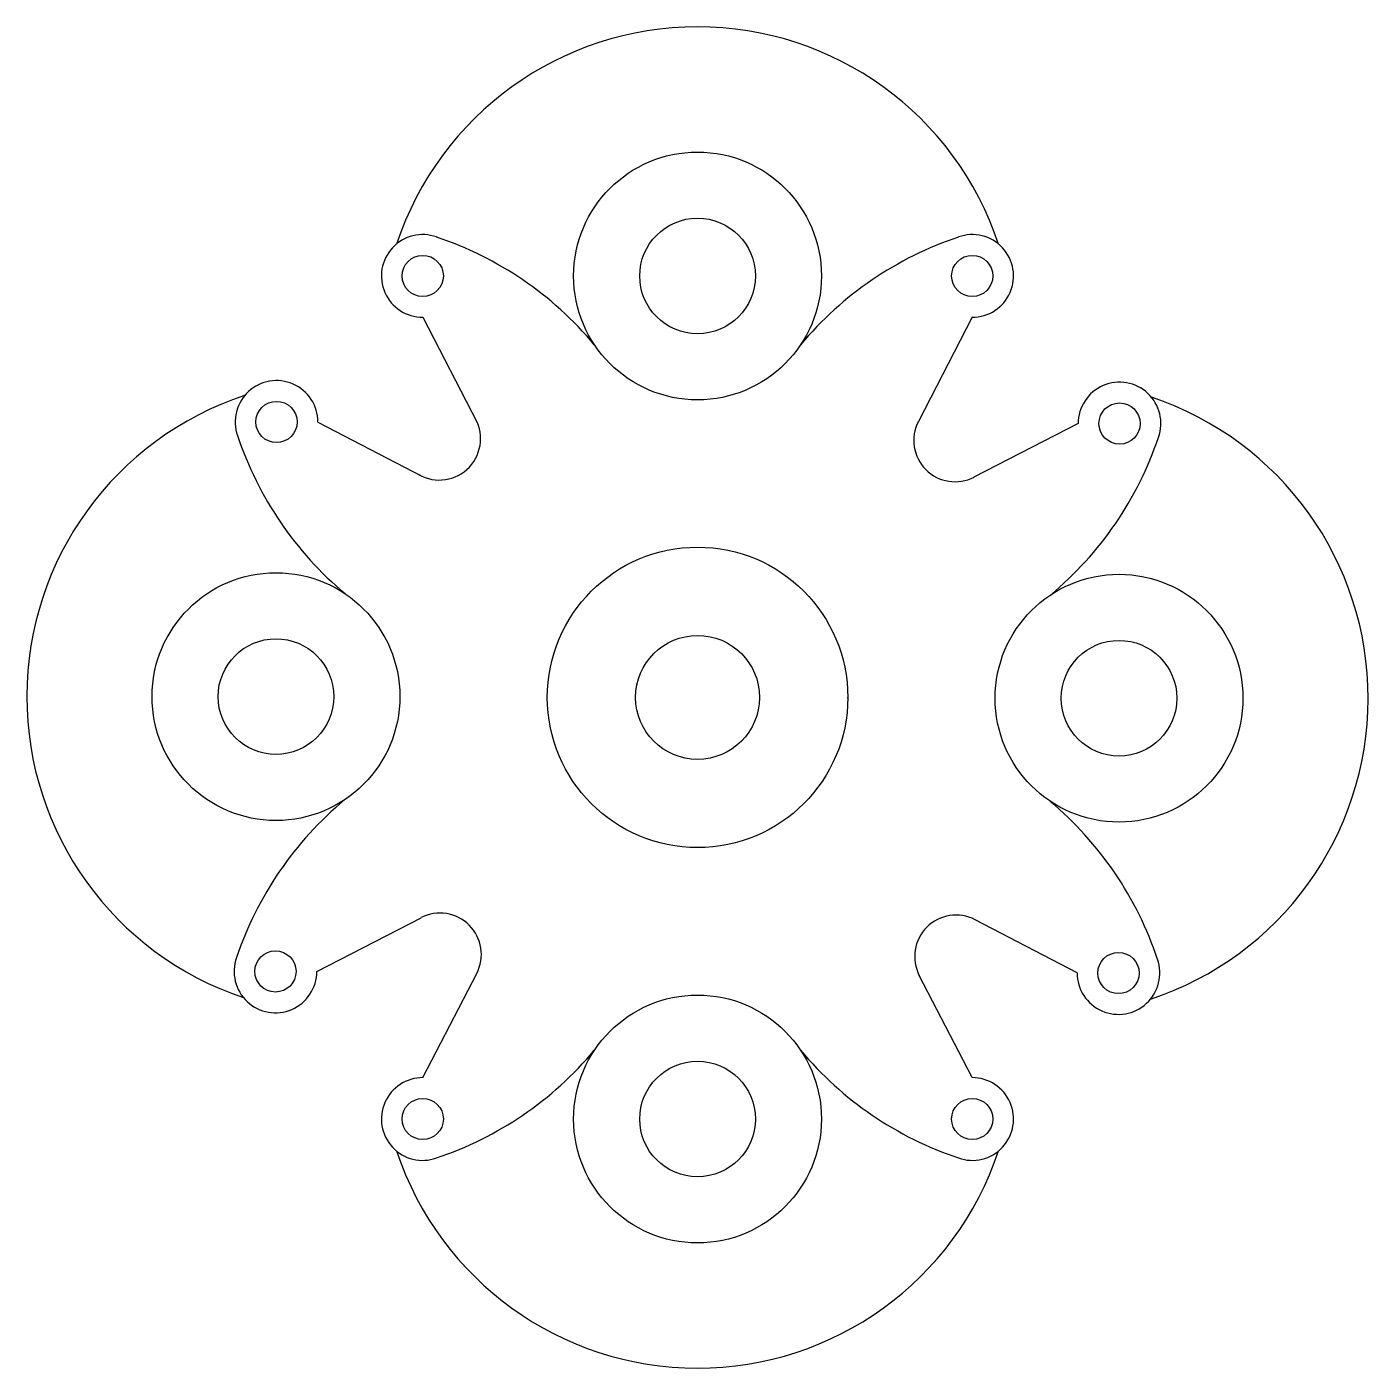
# Model space of a CAD drawing. Header units: centimetres. Extents: x 92 to 193, y 11 to 112.
import ezdxf

# ---------------------------------------------------------------- set-up
doc = ezdxf.new("R2010")
doc.units = ezdxf.units.CM
for name, color, linetype in [('Cerc mare', 80, 'Continuous'), ('Cerc mic', 50, 'Continuous'), ('Contur', 170, 'Continuous'), ('Curbe', 10, 'Continuous'), ('Mini cerc', 40, 'Continuous')]:
    doc.layers.add(name, color=color, linetype=linetype)

msp = doc.modelspace()

# ---------------------------------------------------------------- linework, layer by layer
at = {"layer": 'Cerc mare'}
for centre, radius in [((142.64, 93.25), 9.32), ((142.64, 61.55), 11.3), ((142.64, 61.55), 11.3), ((110.93, 61.61), 9.32), ((174.34, 61.49), 9.32), ((142.64, 29.84), 9.32)]:
    msp.add_circle(centre, radius, dxfattribs=at)
at = {"layer": 'Cerc mic'}
for centre, radius in [((142.64, 93.25), 4.35), ((110.93, 61.61), 4.35), ((142.64, 61.55), 4.66), ((142.64, 61.55), 4.66), ((174.34, 61.49), 4.35), ((142.64, 29.84), 4.35)]:
    msp.add_circle(centre, radius, dxfattribs=at)
at = {"layer": 'Contur'}
for p, q in [((121.97, 90.14), (126.07, 82.23)), ((163.3, 90.14), (159.25, 82.31)), ((114.08, 82.26), (121.89, 78.2)), ((171.27, 82.16), (163.43, 78.12)), ((153.89, 61.55), (153.93, 61.52)), ((142.62, 50.29), (142.64, 50.25)), ((114, 40.93), (121.85, 44.98)), ((171.19, 40.83), (163.51, 44.82)), ((121.97, 32.95), (126.03, 40.79)), ((163.3, 32.95), (159.32, 40.64))]:
    msp.add_line(p, q, dxfattribs=at)
for centre, radius, start, end in [((121.97, 93.25), 3.11, 70.528, 270.0327), ((114.64, 71.17), 26.37, 39.8824, 71.5081), ((170.63, 71.17), 26.37, 108.4919, 140.1176), ((163.3, 93.25), 3.11, 269.9673, 109.472), ((110.97, 82.27), 3.11, 359.8603, 199.365), ((174.38, 82.15), 3.11, 340.421, 179.9257), ((123.21, 81.01), 3.11, 240.2023, 33.3616), ((162.01, 80.88), 3.11, 152.6129, 297.2801), ((133.07, 89.56), 26.37, 198.3849, 230.0106), ((152.31, 89.52), 26.37, 309.7754, 341.4011), ((132.96, 33.57), 26.37, 129.7754, 161.4011), ((152.21, 33.53), 26.37, 18.3849, 50.0106), ((123.27, 42.22), 3.11, 332.6129, 117.2801), ((162.08, 42.07), 3.11, 62.5059, 207.3871), ((110.89, 40.94), 3.11, 160.421, 359.9257), ((174.3, 40.82), 3.11, 179.8603, 19.365), ((114.64, 51.92), 26.37, 288.4919, 320.1176), ((170.63, 51.92), 26.37, 219.8824, 251.5081), ((121.97, 29.84), 3.11, 89.9673, 289.472), ((163.3, 29.84), 3.11, 250.528, 90.0327)]:
    msp.add_arc(centre, radius, start, end, dxfattribs=at)
at = {"layer": 'Curbe'}
for centre, start, end in [((142.64, 88.14), 90, 161.6442), ((142.64, 88.14), 18.3558, 90), ((116.04, 61.6), 108.2487, 179.893), ((169.23, 61.5), 359.893, 71.5372), ((116.04, 61.6), 179.893, 251.5372), ((169.23, 61.5), 288.2487, 359.893), ((142.64, 34.95), 198.3558, 270), ((142.64, 34.95), 270, 341.6442)]:
    msp.add_arc(centre, 23.85, start, end, dxfattribs=at)
at = {"layer": 'Mini cerc'}
for centre in [(121.97, 93.25), (163.3, 93.25), (110.97, 82.27), (174.38, 82.15), (110.89, 40.94), (174.3, 40.82), (121.97, 29.84), (163.3, 29.84)]:
    msp.add_circle(centre, 1.55, dxfattribs=at)

doc.saveas('drawing.dxf')
